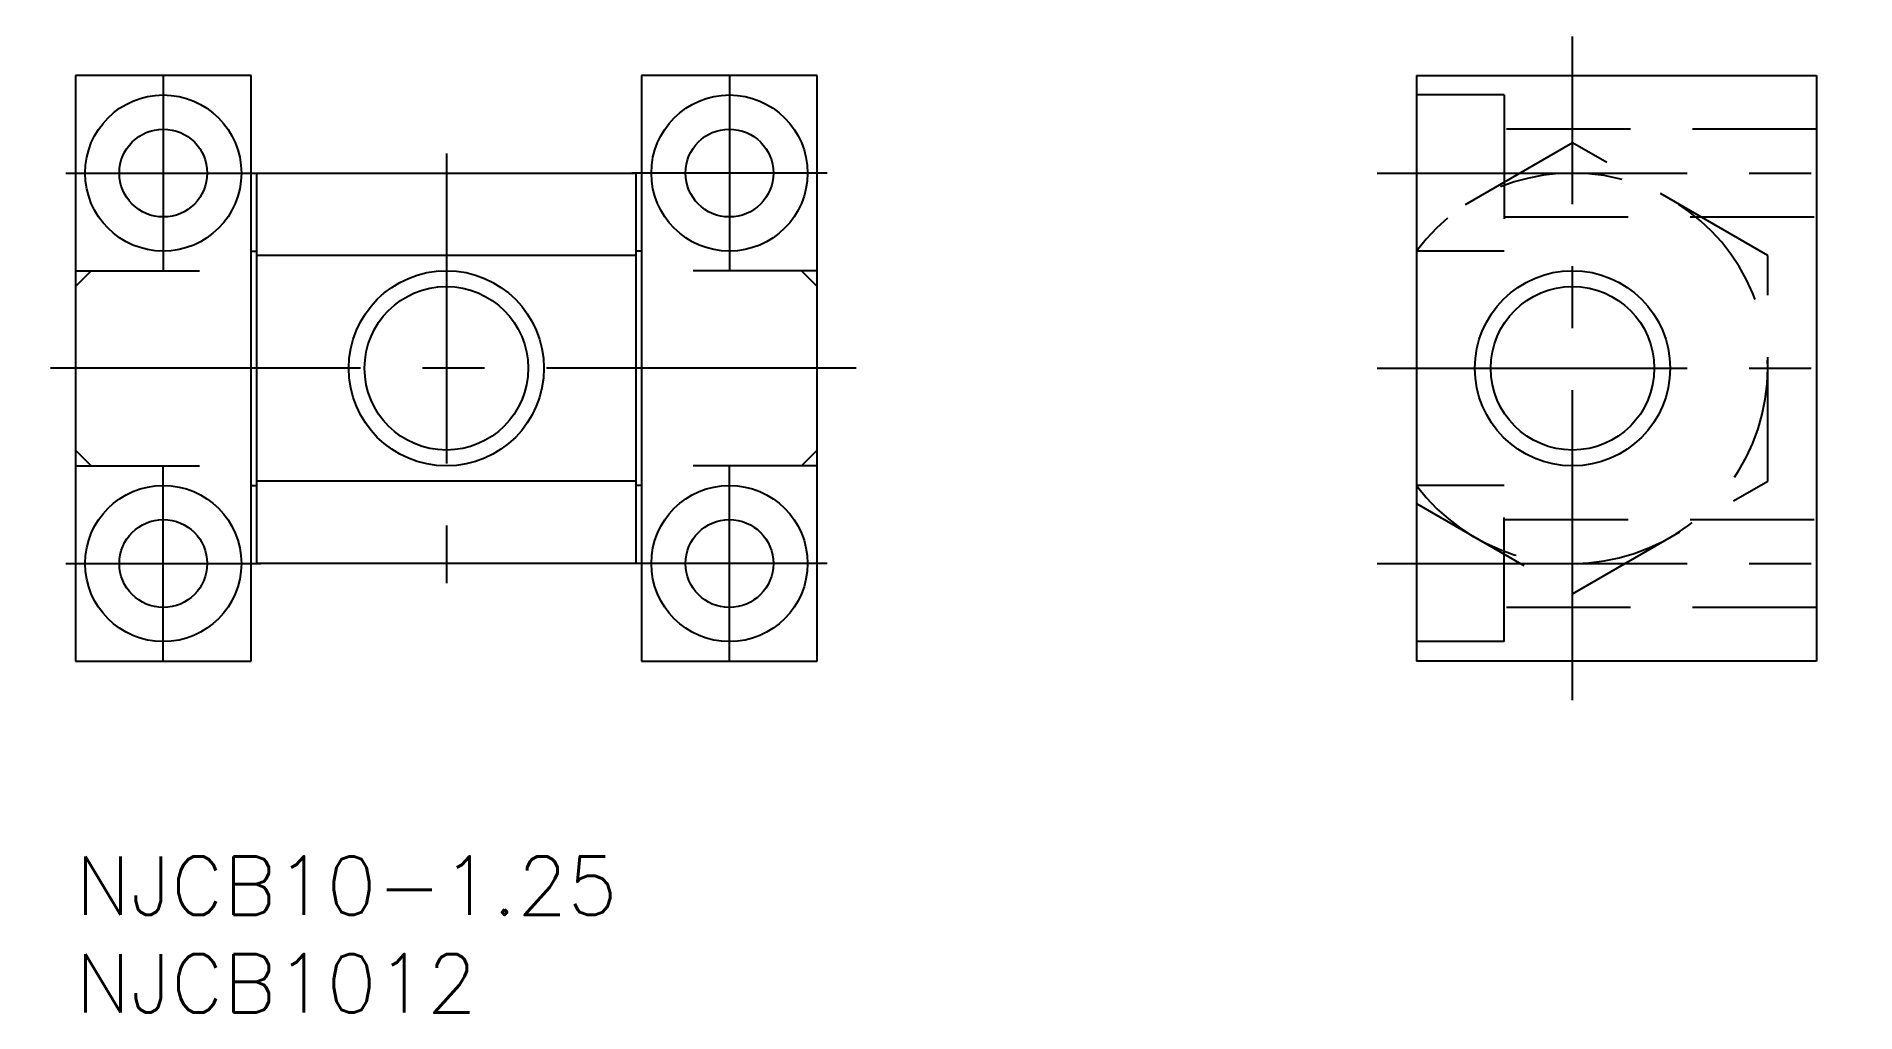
# Model space of a CAD drawing. Extents: x -2 to 91.2, y -8 to 42.
import ezdxf

# ---------------------------------------------------------------- set-up
doc = ezdxf.new("R2010")
doc.units = 0
doc.header["$LTSCALE"] = 0.5
doc.linetypes.add('CENTER', pattern=[50.8, 31.75, -6.35, 6.35, -6.35])
doc.linetypes.add('DASHED', pattern=[19.05, 12.7, -6.35])
for name, color, linetype in [('MSM_CENTER', 1, 'CENTER'), ('MSM_CONTINUOUS', 7, 'CONTINUOUS'), ('MSM_DASHED', 4, 'DASHED'), ('MSM_NARROW', 5, 'CONTINUOUS'), ('MSM_PART_NUMBER', 7, 'CONTINUOUS')]:
    doc.layers.add(name, color=color, linetype=linetype)
doc.styles.get("Standard").update_dxf_attribs({"font": 'txt.shx', "height": 3, "bigfont": 'bigfont.shx'})

# ---------------------------------------------------------------- blocks, each defined once
blk = doc.blocks.new('*U2')
at = {"layer": 'MSM_PART_NUMBER'}
blk.add_text('NJCB10-1.25', height=3, dxfattribs=at).set_placement((0, -3))
blk = doc.blocks.new('*U3')
at = {"layer": 'MSM_PART_NUMBER'}
blk.add_text('NJCB1012', height=3, dxfattribs=at).set_placement((0, -8))

msp = doc.modelspace()

# ---------------------------------------------------------------- linework, layer by layer
at = {"layer": 'MSM_CENTER'}
for p, q in [((76.687, 8), (76.687, 42)), ((4.5, 40), (4.5, 30)), ((33.5, 40), (33.5, 30)), ((19, 36), (19, 14)), ((-0.5, 35), (9.5, 35)), ((38.5, 35), (28.5, 35)), ((66.687, 35), (91.187, 35)), ((40, 25), (-2, 25)), ((66.687, 25), (91.187, 25)), ((4.5, 10), (4.5, 20)), ((33.5, 10), (33.5, 20)), ((-0.5, 15), (9.5, 15)), ((38.5, 15), (28.5, 15)), ((66.687, 15), (91.187, 15))]:
    msp.add_line(p, q, dxfattribs=at)
at = {"layer": 'MSM_CONTINUOUS'}
for p, q in [((9, 40), (0, 40)), ((0, 40), (0, 10)), ((9, 10), (9, 40)), ((38, 40), (29, 40)), ((29, 40), (29, 10)), ((38, 10), (38, 40)), ((68.687, 40), (68.687, 10)), ((68.687, 40), (89.187, 40)), ((89.187, 40), (89.187, 10)), ((9.3, 35), (28.7, 35)), ((9.3, 15), (9.3, 35)), ((28.7, 35), (28.7, 15)), ((9, 31), (9.3, 31)), ((28.7, 30.774), (9.3, 30.774)), ((29, 31), (28.7, 31)), ((9, 19), (9.3, 19)), ((28.7, 19.226), (9.3, 19.226)), ((29, 19), (28.7, 19)), ((28.7, 15), (9.3, 15)), ((0, 10), (9, 10)), ((29, 10), (38, 10)), ((89.187, 10), (68.687, 10))]:
    msp.add_line(p, q, dxfattribs=at)
for centre, radius in [((4.5, 35), 4), ((33.5, 35), 4), ((4.5, 35), 2.25), ((33.5, 35), 2.25), ((19, 25), 5), ((76.687, 25), 4.188), ((4.5, 15), 4), ((33.5, 15), 4), ((4.5, 15), 2.25), ((33.5, 15), 2.25)]:
    msp.add_circle(centre, radius, dxfattribs=at)
at = {"layer": 'MSM_DASHED'}
for p, q in [((73.187, 39), (68.687, 39)), ((73.187, 39), (73.187, 31)), ((76.687, 36.547), (68.687, 31.928)), ((89.187, 37.25), (73.187, 37.25)), ((86.687, 30.774), (76.687, 36.547)), ((73.187, 32.75), (89.187, 32.75)), ((73.187, 31), (68.687, 31)), ((86.687, 19.226), (86.687, 30.774)), ((0, 30), (9, 30)), ((0, 29.188), (0.812, 30)), ((38, 30), (29, 30)), ((38, 29.188), (37.188, 30)), ((0, 20.812), (0.812, 20)), ((38, 20.812), (37.188, 20)), ((0, 20), (9, 20)), ((38, 20), (29, 20)), ((73.187, 19), (68.687, 19)), ((73.187, 11), (73.187, 19)), ((76.687, 13.453), (86.687, 19.226)), ((68.687, 18.072), (76.687, 13.453)), ((73.187, 17.25), (89.187, 17.25)), ((89.187, 12.75), (73.187, 12.75)), ((73.187, 11), (68.687, 11))]:
    msp.add_line(p, q, dxfattribs=at)
msp.add_arc((76.687, 25), 10, 216.8699, 143.1301, dxfattribs=at)
at = {"layer": 'MSM_NARROW'}
for centre, radius in [((76.687, 25), 5), ((19, 25), 4.188)]:
    msp.add_circle(centre, radius, dxfattribs=at)

# ---------------------------------------------------------------- block references
at = {"layer": 'MSM_CONTINUOUS'}
for name in ['*U2', '*U3']:
    msp.add_blockref(name, (0, 0), dxfattribs=at)

doc.saveas('drawing.dxf')
